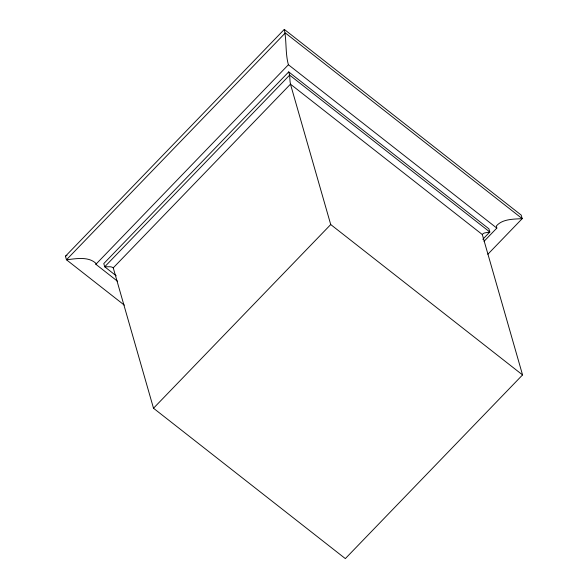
<?xml version="1.0" encoding="UTF-8"?>
<svg xmlns="http://www.w3.org/2000/svg" width="588" height="588" viewBox="0 0 588 588"><rect width="100%" height="100%" fill="white"/><g stroke="black" fill="none" stroke-linecap="round" stroke-linejoin="round"><path stroke-width="0.88" d="M288.715 71.905L289.634 75.11L104.708 266.783L110.169 266.746A6.064 2.661 -2.5 0 1 112.029 267.158L113.249 267.849L153.505 408.234L345.34 558.6L522.556 374.923L482.307 234.538L483.079 233.664A6.064 2.661 -2.5 0 1 484.608 232.944L489.819 232.017L488.9 228.813L288.715 71.905L103.789 263.578L104.708 266.783L116.255 275.838M124.296 305.113L66.459 259.778L65.444 256.236L284.298 29.4L521.203 215.09L522.217 218.64L487.864 254.244M117.504 281.248L95.873 264.291L288.399 64.746C285.217 53.229 286.724 40.94 284.298 29.4M113.249 267.849L290.465 84.165L290.2 82.489A6.064 0.573 84.8 0 1 289.972 80.387L289.634 75.11L489.819 232.017L482.807 239.294M153.505 408.234L330.721 224.55L290.465 84.165L482.307 234.538M484.064 241.315L496.809 228.1L496.426 225.91C502.549 218.846 513.574 219.206 522.217 218.64L285.312 32.943L66.459 259.778C75.874 258.735 88.134 256.258 95.741 263.189L95.873 264.291M65.444 256.236L67.01 255.288M288.399 64.746L496.809 228.1M330.721 224.55L522.556 374.923"/></g></svg>
